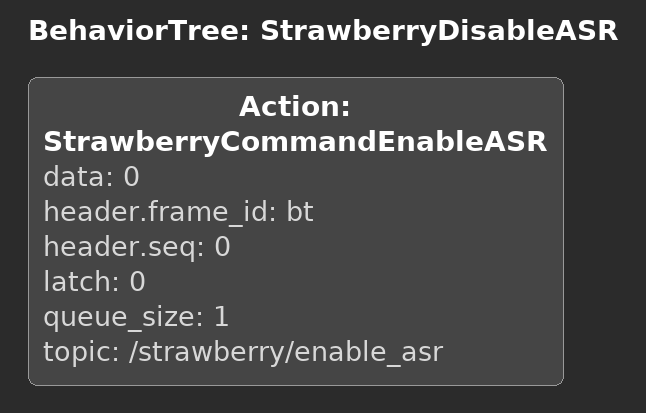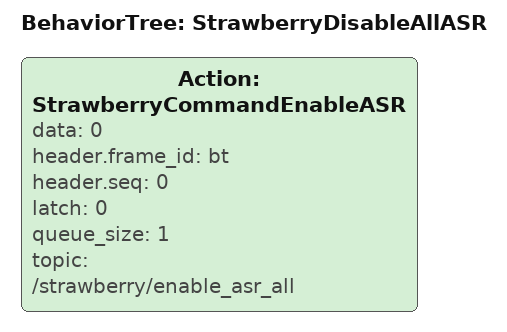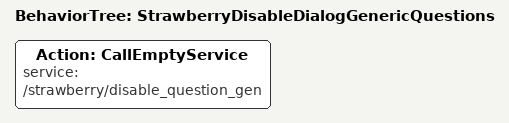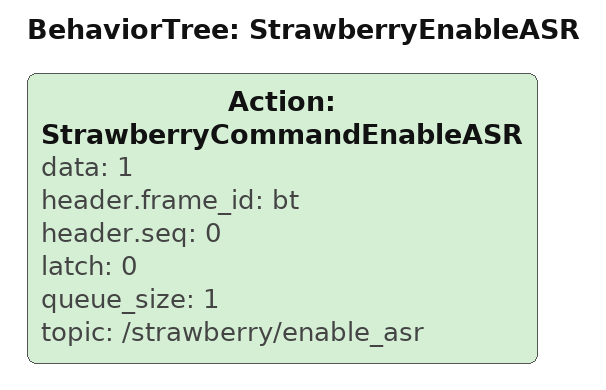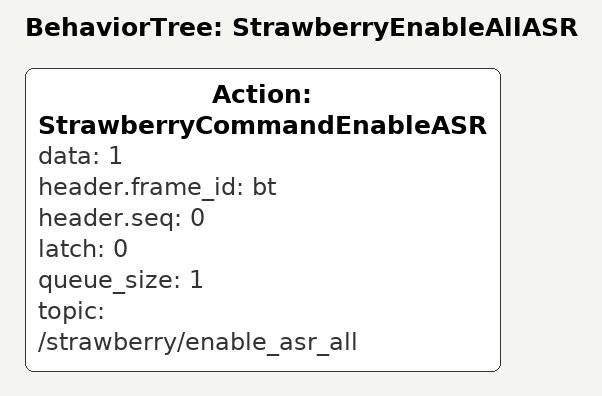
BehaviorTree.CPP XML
<BehaviorTree ID="StrawberryDisableASR">
    <Action ID="StrawberryCommandEnableASR" data="0" header.frame_id="bt" header.seq="0" latch="0" queue_size="1" topic="/strawberry/enable_asr"/>
</BehaviorTree>

<BehaviorTree ID="StrawberryDisableAllASR">
    <Action ID="StrawberryCommandEnableASR" data="0" header.frame_id="bt" header.seq="0" latch="0" queue_size="1" topic="/strawberry/enable_asr_all"/>
</BehaviorTree>

<BehaviorTree ID="StrawberryDisableDialogGenericQuestions">
    <Action ID="CallEmptyService" service="/strawberry/disable_question_gen"/>
</BehaviorTree>

<BehaviorTree ID="StrawberryEnableASR">
    <Action ID="StrawberryCommandEnableASR" data="1" header.frame_id="bt" header.seq="0" latch="0" queue_size="1" topic="/strawberry/enable_asr"/>
</BehaviorTree>

<BehaviorTree ID="StrawberryEnableAllASR">
    <Action ID="StrawberryCommandEnableASR" data="1" header.frame_id="bt" header.seq="0" latch="0" queue_size="1" topic="/strawberry/enable_asr_all"/>
</BehaviorTree>
